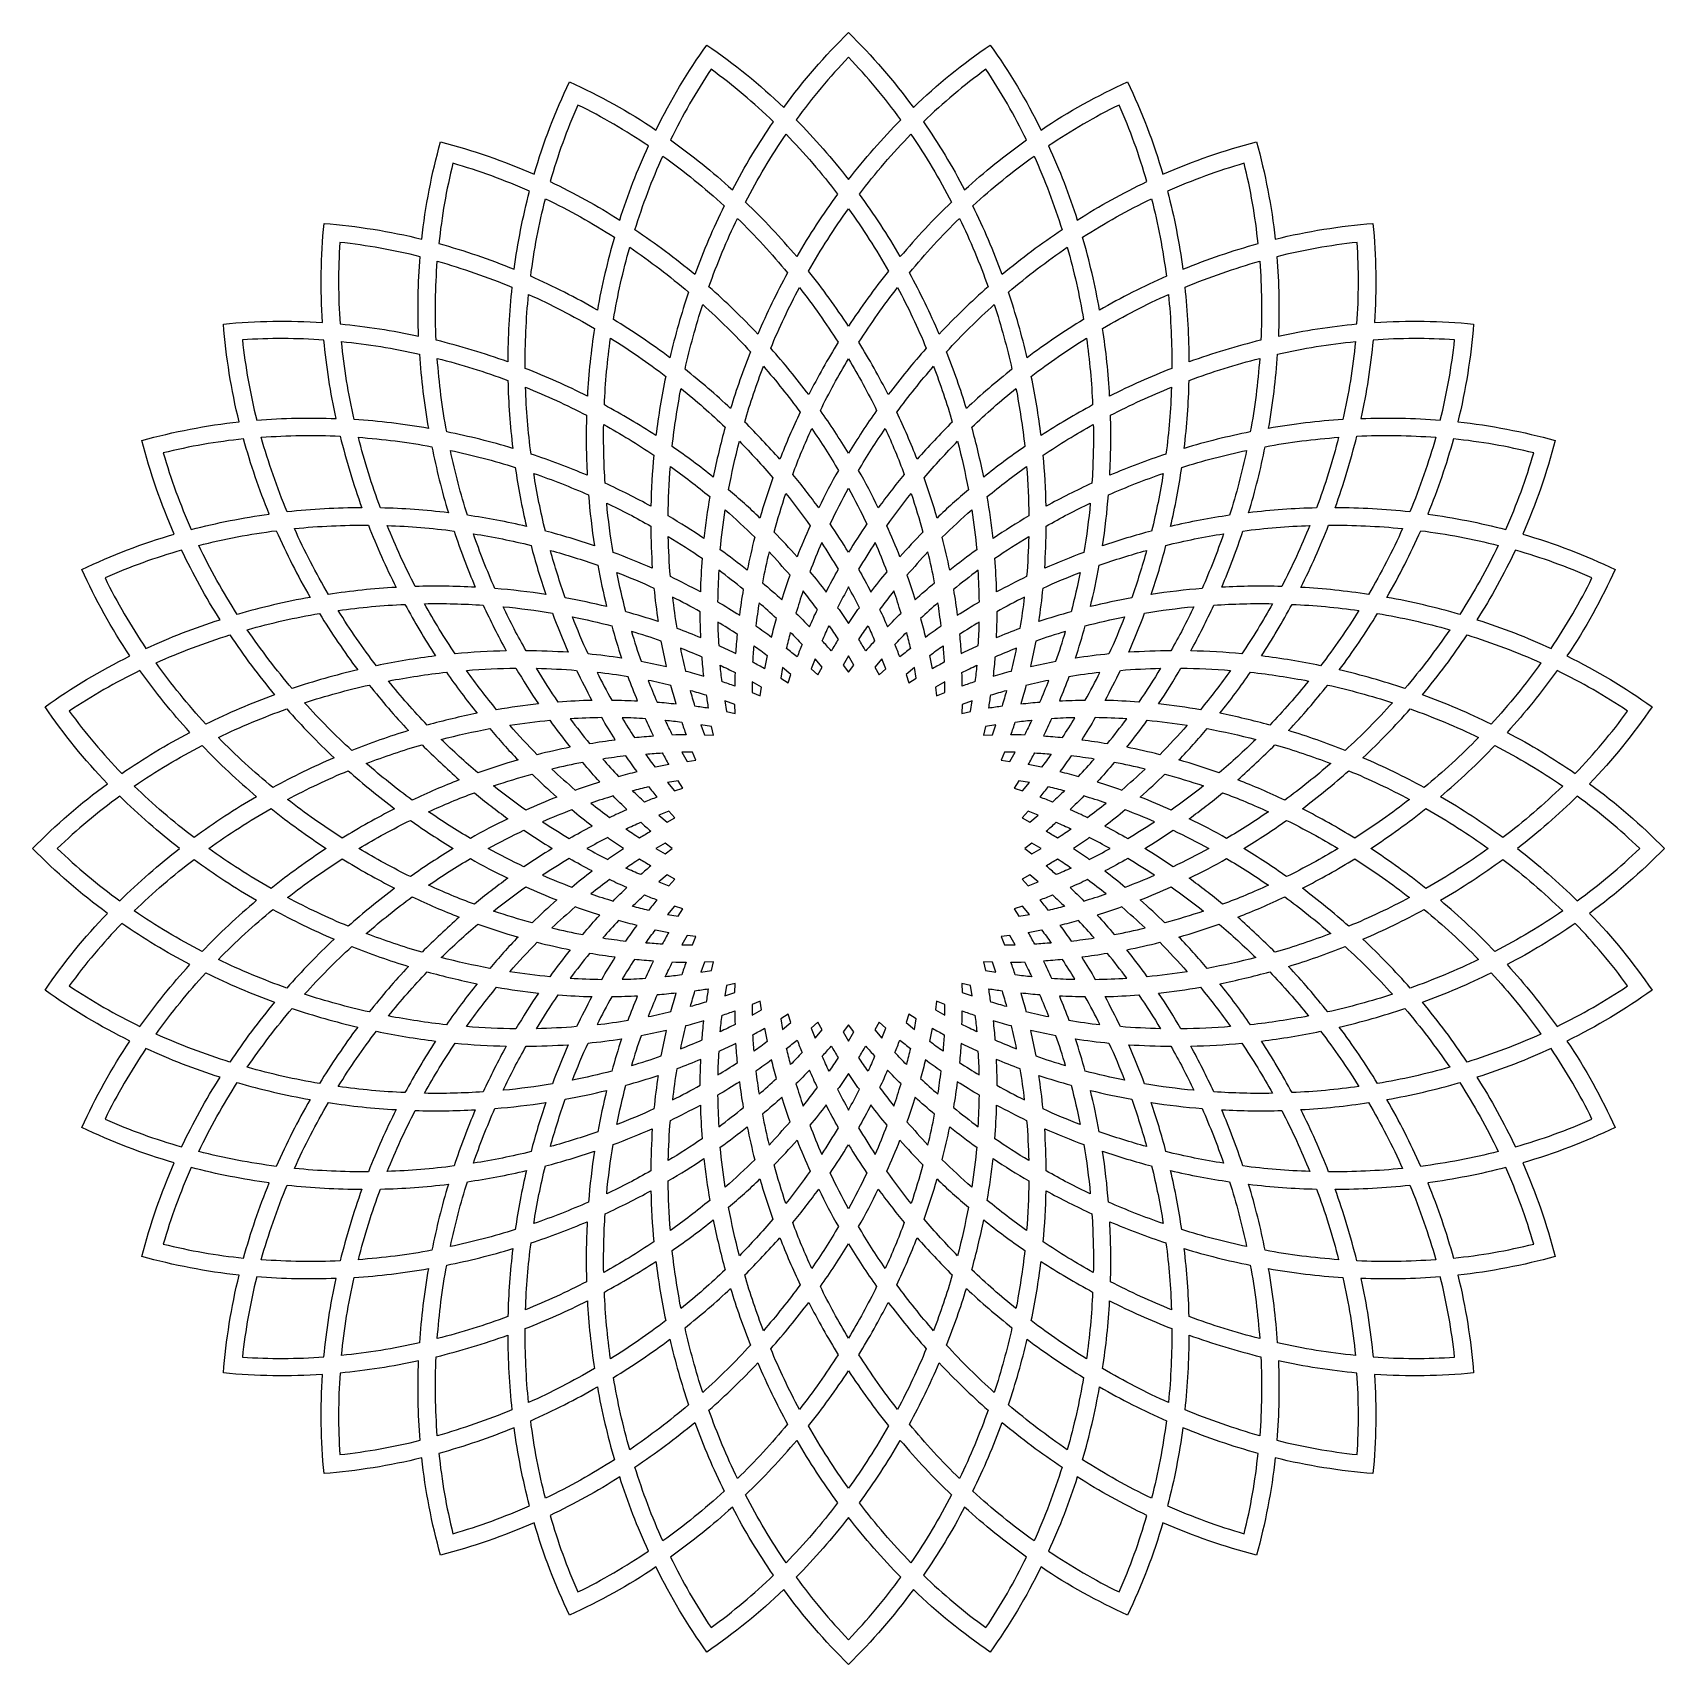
# Model space of a CAD drawing. Extents: x -543 to 1800, y 27 to 2371.
import ezdxf

# ---------------------------------------------------------------- set-up
doc = ezdxf.new("R2010")
doc.units = 0
doc.layers.add('LAYER_01', color=7, linetype='CONTINUOUS')

msp = doc.modelspace()

# ---------------------------------------------------------------- linework, layer by layer
at = {"layer": 'LAYER_01'}
for points in [[(535, 2263.1, -0.041481), (628.1, 2370.6, -0.041481), (721.2, 2263.1)], [(351.6, 2230.7, -0.041481), (424.7, 2352.8, -0.041481), (535, 2263.1)], [(721.2, 2263.1, -0.041481), (831.5, 2352.8, -0.041481), (904.6, 2230.7)], [(176.7, 2167.1, -0.041481), (227.4, 2299.9, -0.041481), (351.6, 2230.7)], [(904.6, 2230.7, -0.041481), (1028.8, 2299.9, -0.041481), (1079.5, 2167.1)], [(15.4, 2074, -0.041481), (42.3, 2213.6, -0.041481), (176.7, 2167.1)], [(1079.5, 2167.1, -0.041481), (1213.9, 2213.6, -0.041481), (1240.8, 2074)], [(-127.2, 1954.3, -0.041481), (-125, 2096.5, -0.041481), (15.4, 2074)], [(1240.8, 2074, -0.041481), (1381.2, 2096.5, -0.041481), (1383.4, 1954.3)], [(-246.9, 1811.7, -0.041481), (-269.4, 1952.1, -0.041481), (-127.2, 1954.3)], [(1383.4, 1954.3, -0.041481), (1525.6, 1952.1, -0.041481), (1503.1, 1811.7)], [(-340, 1650.4, -0.041481), (-386.5, 1784.8, -0.041481), (-246.9, 1811.7)], [(1503.1, 1811.7, -0.041481), (1642.7, 1784.8, -0.041481), (1596.2, 1650.4)], [(-403.7, 1475.5, -0.041481), (-472.8, 1599.7, -0.041481), (-340, 1650.4)], [(1596.2, 1650.4, -0.041481), (1729, 1599.7, -0.041481), (1659.8, 1475.5)], [(-436, 1292.1, -0.041481), (-525.7, 1402.4, -0.041481), (-403.7, 1475.5)], [(1659.8, 1475.5, -0.041481), (1781.9, 1402.4, -0.041481), (1692.2, 1292.1)], [(-436, 1105.9, -0.041481), (-543.5, 1199, -0.041481), (-436, 1292.1)], [(1692.2, 1292.1, -0.041481), (1799.7, 1199, -0.041481), (1692.2, 1105.9)], [(-403.7, 922.5, -0.041481), (-525.7, 995.6, -0.041481), (-436, 1105.9)], [(1692.2, 1105.9, -0.041481), (1781.9, 995.6, -0.041481), (1659.8, 922.5)], [(-340, 747.6, -0.041481), (-472.8, 798.3, -0.041481), (-403.7, 922.5)], [(1659.8, 922.5, -0.041481), (1729, 798.3, -0.041481), (1596.2, 747.6)], [(-246.9, 586.3, -0.041481), (-386.5, 613.2, -0.041481), (-340, 747.6)], [(1596.2, 747.6, -0.041481), (1642.7, 613.2, -0.041481), (1503.1, 586.3)], [(-127.2, 443.7, -0.041481), (-269.4, 445.9, -0.041481), (-246.9, 586.3)], [(1503.1, 586.3, -0.041481), (1525.6, 445.9, -0.041481), (1383.4, 443.7)], [(15.4, 324, -0.041481), (-125, 301.5, -0.041481), (-127.2, 443.7)], [(1383.4, 443.7, -0.041481), (1381.2, 301.5, -0.041481), (1240.8, 324)], [(176.7, 230.9, -0.041481), (42.3, 184.4, -0.041481), (15.4, 324)], [(1240.8, 324, -0.041481), (1213.9, 184.4, -0.041481), (1079.5, 230.9)], [(351.6, 167.3, -0.041481), (227.4, 98.1, -0.041481), (176.7, 230.9)], [(1079.5, 230.9, -0.041481), (1028.8, 98.1, -0.041481), (904.6, 167.3)], [(535, 134.9, -0.041481), (424.7, 45.2, -0.041481), (351.6, 167.3)], [(904.6, 167.3, -0.041481), (831.5, 45.2, -0.041481), (721.2, 134.9)], [(721.2, 134.9, -0.041481), (628.1, 27.4, -0.041481), (535, 134.9)]]:
    msp.add_lwpolyline(points, format="xyb", dxfattribs=at)
for points in [[(703.2, 2245.3, 0.034723), (628.1, 2335.1, 0.034723), (553, 2245.3, -0.030046), (628.1, 2159.5, -0.030046)], [(520.3, 2242.5, 0.034723), (430.8, 2317.9, 0.034723), (372.5, 2216.4, -0.030046), (461.3, 2144.9, -0.030046)], [(883.7, 2216.4, 0.034723), (825.4, 2317.9, 0.034723), (735.8, 2242.5, -0.030046), (794.9, 2144.9, -0.030046)], [(340.8, 2207.9, 0.034723), (239.5, 2266.6, 0.034723), (199.7, 2156.6, -0.030046), (299.6, 2101.5, -0.030046)], [(1056.5, 2156.6, 0.034723), (1016.7, 2266.6, 0.034723), (915.4, 2207.9, -0.030046), (956.6, 2101.5, -0.030046)], [(480.3, 2127.2, -0.030572), (538.4, 2224.6, -0.030572), (612.5, 2138.8, 0.026649), (553.7, 2048.9, 0.026649)], [(643.7, 2138.8, -0.030572), (717.8, 2224.6, -0.030572), (775.9, 2127.2, 0.026649), (702.5, 2048.9, 0.026649)], [(170, 2142.7, 0.034723), (60, 2182.9, 0.034723), (39.9, 2067.6, -0.030046), (147.9, 2030.8, -0.030046)], [(321.3, 2087.4, -0.030572), (361.6, 2193.4, -0.030572), (449.5, 2121.8, 0.026649), (407.3, 2023.1, 0.026649)], [(806.7, 2121.8, -0.030572), (894.5, 2193.4, -0.030572), (934.8, 2087.4, 0.026649), (848.9, 2023.1, 0.026649)], [(1216.3, 2067.6, 0.034723), (1196.2, 2182.9, 0.034723), (1086.2, 2142.7, -0.030046), (1108.3, 2030.8, -0.030046)], [(171.7, 2020.7, -0.030572), (193, 2132, -0.030572), (292, 2076.7, 0.026649), (267.5, 1972.2, 0.026649)], [(570.7, 2028.2, -0.026978), (628.1, 2117.7, -0.026978), (685.5, 2028.2, 0.023601), (628.1, 1949.1, 0.023601)], [(964.2, 2076.7, -0.030572), (1063.2, 2132, -0.030572), (1084.5, 2020.7, 0.026649), (988.6, 1972.2, 0.026649)], [(427.6, 2005.7, -0.026978), (468.6, 2103.8, -0.026978), (540.6, 2025.6, 0.023601), (497.9, 1937.7, 0.023601)], [(715.6, 2025.6, -0.026978), (787.6, 2103.8, -0.026978), (828.6, 2005.7, 0.023601), (758.3, 1937.7, 0.023601)], [(13, 2048.8, 0.034723), (-102.2, 2069.3, 0.034723), (-102, 1952.3, -0.030046), (10.7, 1934.8, -0.030046)], [(290.6, 1958.6, -0.026978), (313.9, 2062.3, -0.026978), (398.4, 1997.9, 0.023601), (371.6, 1903.8, 0.023601)], [(857.8, 1997.9, -0.026978), (942.3, 2062.3, -0.026978), (965.6, 1958.6, 0.023601), (884.6, 1903.8, 0.023601)], [(1358.2, 1952.3, 0.034723), (1358.4, 2069.3, 0.034723), (1243.2, 2048.8, -0.030046), (1245.5, 1934.8, -0.030046)], [(36, 1928.9, -0.030572), (37.6, 2042.3, -0.030572), (144.7, 2005, 0.026649), (138.8, 1897.9, 0.026649)], [(1111.5, 2005, -0.030572), (1218.6, 2042.3, -0.030572), (1220.2, 1928.9, 0.026649), (1117.4, 1897.9, 0.026649)], [(163.8, 1888.4, -0.026978), (168.7, 1994.6, -0.026978), (263.2, 1945.8, 0.023601), (253.1, 1848.6, 0.023601)], [(516.4, 1917.4, -0.023804), (557.6, 2004.5, -0.023804), (613.3, 1925.9, 0.020778), (571.1, 1850.7, 0.020778)], [(642.9, 1925.9, -0.023804), (698.6, 2004.5, -0.023804), (739.8, 1917.4, 0.020778), (685.1, 1850.7, 0.020778)], [(993, 1945.8, -0.026978), (1087.5, 1994.6, -0.026978), (1092.4, 1888.4, 0.023601), (1003.1, 1848.6, 0.023601)], [(393.4, 1887.1, -0.023804), (418.8, 1980, -0.023804), (487.3, 1912.3, 0.020778), (458.8, 1830.9, 0.020778)], [(768.9, 1912.3, -0.023804), (837.4, 1980, -0.023804), (862.8, 1887.1, 0.020778), (797.4, 1830.9, 0.020778)], [(-125.2, 1929.1, 0.034723), (-242.2, 1929.3, 0.034723), (-221.7, 1814.1, -0.030046), (-107.7, 1816.4, -0.030046)], [(-81.8, 1815, -0.030572), (-99.9, 1927, -0.030572), (12.1, 1908.9, 0.026649), (24.8, 1802.3, 0.026649)], [(277.5, 1835.9, -0.023804), (286.4, 1931.8, -0.023804), (365.6, 1877, 0.020778), (351.6, 1791.9, 0.020778)], [(890.6, 1877, -0.023804), (969.8, 1931.8, -0.023804), (978.7, 1835.9, 0.020778), (904.6, 1791.9, 0.020778)], [(1244.1, 1908.9, -0.030572), (1356.1, 1927, -0.030572), (1338, 1815, 0.026649), (1231.4, 1802.3, 0.026649)], [(1477.9, 1814.1, 0.034723), (1498.4, 1929.3, 0.034723), (1381.4, 1929.1, -0.030046), (1363.9, 1816.4, -0.030046)], [(51.1, 1797.3, -0.026978), (37.6, 1902.8, -0.026978), (139, 1871.1, 0.023601), (146, 1773.6, 0.023601)], [(587.7, 1828, -0.02086), (628.1, 1902.1, -0.02086), (668.5, 1828, 0.018066), (628.1, 1766.5, 0.018066)], [(1117.2, 1871.1, -0.026978), (1218.6, 1902.8, -0.026978), (1205.1, 1797.3, 0.023601), (1110.2, 1773.6, 0.023601)], [(479.1, 1811.4, -0.02086), (506, 1891.4, -0.02086), (558.7, 1825.5, 0.018066), (529.5, 1757.9, 0.018066)], [(697.5, 1825.5, -0.02086), (750.2, 1891.4, -0.02086), (777.1, 1811.4, 0.018066), (726.6, 1757.9, 0.018066)], [(172.2, 1765.3, -0.023804), (164.3, 1861.3, -0.023804), (251.9, 1821.1, 0.020778), (252.9, 1734.9, 0.020778)], [(375, 1776.2, -0.02086), (387.6, 1859.7, -0.02086), (450.9, 1803.9, 0.018066), (434, 1732.3, 0.018066)], [(805.2, 1803.9, -0.02086), (868.6, 1859.7, -0.02086), (881.2, 1776.2, 0.018066), (822.2, 1732.3, 0.018066)], [(1004.3, 1821.1, -0.023804), (1091.9, 1861.3, -0.023804), (1084, 1765.3, 0.020778), (1003.3, 1734.9, 0.020778)], [(278.6, 1723.5, -0.02086), (276.6, 1807.9, -0.02086), (348.6, 1763.9, 0.018066), (344.3, 1690.5, 0.018066)], [(907.6, 1763.9, -0.02086), (979.6, 1807.9, -0.02086), (977.6, 1723.5, 0.018066), (911.9, 1690.5, 0.018066)], [(-240.5, 1787.2, 0.034723), (-355.8, 1767.1, 0.034723), (-315.6, 1657.1, -0.030046), (-203.7, 1679.2, -0.030046)], [(-177.9, 1682.4, -0.030572), (-215.2, 1789.5, -0.030572), (-101.8, 1791.1, 0.026649), (-70.8, 1688.3, 0.026649)], [(-44, 1688.1, -0.026978), (-75.7, 1789.5, -0.026978), (29.8, 1776, 0.023601), (53.5, 1681.1, 0.023601)], [(471.4, 1783.7, -0.018012), (519.6, 1731.2, 0.015401), (501, 1673.5, 0.015401), (456, 1714.2, -0.018012)], [(575.3, 1802, -0.018012), (613.7, 1742, 0.015401), (585.3, 1688.3, 0.015401), (548, 1736.2, -0.018012)], [(680.9, 1802, -0.018012), (708.2, 1736.2, 0.015401), (670.9, 1688.3, 0.015401), (642.5, 1742, -0.018012)], [(784.8, 1783.7, -0.018012), (800.2, 1714.2, 0.015401), (755.2, 1673.5, 0.015401), (736.6, 1731.2, -0.018012)], [(1226.4, 1776, -0.026978), (1331.9, 1789.5, -0.026978), (1300.2, 1688.1, 0.023601), (1202.7, 1681.1, 0.023601)], [(1358, 1791.1, -0.030572), (1471.4, 1789.5, -0.030572), (1434.1, 1682.4, 0.026649), (1326.9, 1688.3, 0.026649)], [(1571.8, 1657.1, 0.034723), (1612, 1767.1, 0.034723), (1496.7, 1787.2, -0.030046), (1459.9, 1679.2, -0.030046)], [(80.8, 1677.5, -0.023804), (56.4, 1770.7, -0.023804), (149.6, 1746.3, 0.020778), (165.5, 1661.6, 0.020778)], [(1106.6, 1746.3, -0.023804), (1199.8, 1770.7, -0.023804), (1175.4, 1677.5, 0.020778), (1090.7, 1661.6, 0.020778)], [(192.8, 1654.9, -0.02086), (176.2, 1737.6, -0.02086), (254.7, 1706.8, 0.018066), (263.3, 1633.8, 0.018066)], [(372.3, 1747.6, -0.018012), (428.8, 1704.3, 0.015401), (420.5, 1644.2, 0.015401), (369.1, 1676.5, -0.018012)], [(883.9, 1747.6, -0.018012), (887.1, 1676.5, 0.015401), (835.7, 1644.2, 0.015401), (827.4, 1704.3, -0.018012)], [(1001.4, 1706.8, -0.02086), (1080, 1737.6, -0.02086), (1063.4, 1654.9, 0.018066), (992.9, 1633.8, 0.018066)], [(601.8, 1665, -0.015167), (628.1, 1716.6, -0.015167), (654.4, 1665, 0.01278), (628.1, 1624.4, 0.01278)], [(280.9, 1694.9, -0.018012), (344.1, 1662, 0.015401), (346.4, 1601.4, 0.015401), (290.1, 1624.2, -0.018012)], [(521.3, 1653.3, -0.015167), (538.2, 1708.7, -0.015167), (573.1, 1662.5, 0.01278), (554.2, 1617.9, 0.01278)], [(683.1, 1662.5, -0.015167), (718, 1708.7, -0.015167), (734.9, 1653.3, 0.01278), (702, 1617.9, 0.01278)], [(975.3, 1694.9, -0.018012), (966.1, 1624.2, 0.015401), (909.8, 1601.4, 0.015401), (912.1, 1662, -0.018012)], [(444, 1627.9, -0.015167), (451.1, 1685.3, -0.015167), (493.4, 1645.9, 0.01278), (482.6, 1598.7, 0.01278)], [(762.7, 1645.9, -0.015167), (805.1, 1685.3, -0.015167), (812.2, 1627.9, 0.01278), (773.6, 1598.7, 0.01278)], [(-249.6, 1535.1, -0.030572), (-304.9, 1634.1, -0.030572), (-193.6, 1655.4, 0.026649), (-145.1, 1559.6, 0.026649)], [(-118.7, 1563.9, -0.026978), (-167.5, 1658.4, -0.026978), (-61.3, 1663.3, 0.023601), (-21.5, 1574, 0.023601)], [(6, 1575.2, -0.023804), (-34.2, 1662.8, -0.023804), (61.8, 1654.9, 0.020778), (92.2, 1574.2, 0.020778)], [(120.3, 1572.4, -0.02086), (89.5, 1650.9, -0.02086), (172.2, 1634.3, 0.018066), (193.3, 1563.8, 0.018066)], [(372.3, 1589.4, -0.015167), (369.3, 1647.2, -0.015167), (417.9, 1615.7, 0.01278), (415.4, 1567.4, 0.01278)], [(838.3, 1615.7, -0.015167), (886.9, 1647.2, -0.015167), (883.9, 1589.4, 0.01278), (840.8, 1567.4, 0.01278)], [(1084, 1634.3, -0.02086), (1166.7, 1650.9, -0.02086), (1135.9, 1572.4, 0.018066), (1062.9, 1563.8, 0.018066)], [(1194.4, 1654.9, -0.023804), (1290.4, 1662.8, -0.023804), (1250.2, 1575.2, 0.020778), (1164, 1574.2, 0.020778)], [(1317.5, 1663.3, -0.026978), (1423.7, 1658.4, -0.026978), (1374.9, 1563.9, 0.023601), (1277.7, 1574, 0.023601)], [(1449.8, 1655.4, -0.030572), (1561.1, 1634.1, -0.030572), (1505.8, 1535.1, 0.026649), (1401.3, 1559.6, 0.026649)], [(-329.5, 1627.4, 0.034723), (-439.5, 1587.6, 0.034723), (-380.8, 1486.3, -0.030046), (-274.4, 1527.5, -0.030046)], [(200.1, 1627, -0.018012), (268, 1605.7, 0.015401), (280.8, 1546.3, 0.015401), (221.4, 1559.1, -0.018012)], [(544.2, 1591.3, 0.012358), (514, 1624.9, 0.012358), (504.6, 1580.7, -0.010254), (532.4, 1556.1, -0.010254)], [(613.6, 1599.9, 0.012358), (589.7, 1638.2, 0.012358), (572.7, 1596.3, -0.010254), (595.9, 1567.3, -0.010254)], [(683.5, 1596.3, 0.012358), (666.5, 1638.2, 0.012358), (642.6, 1599.9, -0.010254), (660.3, 1567.3, -0.010254)], [(751.6, 1580.7, 0.012358), (742.2, 1624.9, 0.012358), (712, 1591.3, -0.010254), (723.8, 1556.1, -0.010254)], [(1056.1, 1627, -0.018012), (1034.8, 1559.1, 0.015401), (975.4, 1546.3, 0.015401), (988.2, 1605.7, -0.018012)], [(1637, 1486.3, 0.034723), (1695.7, 1587.6, 0.034723), (1585.7, 1627.4, -0.030046), (1530.6, 1527.5, -0.030046)], [(308.4, 1539, -0.015167), (295.4, 1595.5, -0.015167), (348.7, 1572.9, 0.01278), (354.7, 1524.9, 0.01278)], [(477.4, 1570.8, 0.012358), (441.8, 1598.6, 0.012358), (440.2, 1553.4, -0.010254), (471.9, 1534, -0.010254)], [(816, 1553.4, 0.012358), (814.4, 1598.6, 0.012358), (778.8, 1570.8, -0.010254), (784.3, 1534, -0.010254)], [(907.5, 1572.9, -0.015167), (960.8, 1595.5, -0.015167), (947.8, 1539, 0.01278), (901.5, 1524.9, 0.01278)], [(628.1, 1574.6, 0.00963), (612.5, 1544.8, -0.007899), (628.1, 1522.2, -0.007899), (643.7, 1544.8, 0.00963)], [(-49.9, 1461.5, -0.023804), (-104.7, 1540.7, -0.023804), (-8.8, 1549.6, 0.020778), (35.2, 1475.5, 0.020778)], [(63.2, 1478.5, -0.02086), (19.2, 1550.5, -0.02086), (103.6, 1548.5, 0.018066), (136.6, 1482.8, 0.018066)], [(415.1, 1539, 0.012358), (375.2, 1560.1, 0.012358), (381.5, 1515.4, -0.010254), (416.1, 1501.8, -0.010254)], [(499.6, 1551.9, 0.00963), (495.2, 1518.6, -0.007899), (517.6, 1502.7, -0.007899), (524.5, 1529.3, 0.00963)], [(562.9, 1568.9, 0.00963), (552.7, 1536.8, -0.007899), (572, 1517.3, -0.007899), (583.4, 1542.2, 0.00963)], [(693.3, 1568.9, 0.00963), (672.8, 1542.2, -0.007899), (684.2, 1517.3, -0.007899), (703.5, 1536.8, 0.00963)], [(756.5, 1551.9, 0.00963), (731.7, 1529.3, -0.007899), (738.6, 1502.7, -0.007899), (761, 1518.6, 0.00963)], [(874.7, 1515.4, 0.012358), (881, 1560.1, 0.012358), (841.1, 1539, -0.010254), (840.1, 1501.8, -0.010254)], [(1152.6, 1548.5, -0.02086), (1237, 1550.5, -0.02086), (1193, 1478.5, 0.018066), (1119.6, 1482.8, 0.018066)], [(1265, 1549.6, -0.023804), (1360.9, 1540.7, -0.023804), (1306.1, 1461.5, 0.020778), (1221, 1475.5, 0.020778)], [(-170.8, 1428.7, -0.026978), (-235.2, 1513.2, -0.026978), (-131.5, 1536.5, 0.023601), (-76.7, 1455.5, 0.023601)], [(132.2, 1546.2, -0.018012), (202.9, 1537, 0.015401), (225.7, 1480.7, 0.015401), (165.1, 1483, -0.018012)], [(254.2, 1478.4, -0.015167), (231.6, 1531.7, -0.015167), (288.1, 1518.7, 0.01278), (302.2, 1472.4, 0.01278)], [(440.3, 1524.2, 0.00963), (441.7, 1490.6, -0.007899), (466.5, 1478.9, -0.007899), (468.7, 1506.3, 0.00963)], [(815.9, 1524.2, 0.00963), (787.5, 1506.3, -0.007899), (789.7, 1478.9, -0.007899), (814.5, 1490.6, 0.00963)], [(968.1, 1518.7, -0.015167), (1024.6, 1531.7, -0.015167), (1002, 1478.4, 0.01278), (953.9, 1472.4, 0.01278)], [(1124, 1546.2, -0.018012), (1091.1, 1483, 0.015401), (1030.5, 1480.7, 0.015401), (1053.3, 1537, -0.018012)], [(1387.7, 1536.5, -0.026978), (1491.4, 1513.2, -0.026978), (1426.9, 1428.7, 0.023601), (1332.9, 1455.5, 0.023601)], [(-294.7, 1377.6, -0.030572), (-366.3, 1465.5, -0.030572), (-260.3, 1505.7, 0.026649), (-196, 1419.8, 0.026649)], [(359.3, 1496.8, 0.012358), (316.4, 1510.7, 0.012358), (330.3, 1467.8, -0.010254), (366.7, 1460.4, -0.010254)], [(539.3, 1486.2, -0.007083), (545, 1509.2, -0.007083), (561.4, 1492.1, 0.005779), (554.4, 1474.1, 0.005779)], [(590.5, 1497.2, -0.007083), (600.1, 1518.9, -0.007083), (613.3, 1499.2, 0.005779), (603.3, 1482.7, 0.005779)], [(642.9, 1499.2, -0.007083), (656.1, 1518.9, -0.007083), (665.6, 1497.2, 0.005779), (652.9, 1482.7, 0.005779)], [(694.8, 1492.1, -0.007083), (711.2, 1509.2, -0.007083), (716.9, 1486.2, 0.005779), (701.8, 1474.1, 0.005779)], [(925.9, 1467.8, 0.012358), (939.8, 1510.7, 0.012358), (896.9, 1496.8, -0.010254), (889.5, 1460.4, -0.010254)], [(1516.5, 1505.7, -0.030572), (1622.5, 1465.5, -0.030572), (1550.9, 1377.6, 0.026649), (1452.2, 1419.8, 0.026649)], [(386.7, 1486.7, 0.00963), (393.9, 1453.8, -0.007899), (420.3, 1446.6, -0.007899), (417.8, 1473.9, 0.00963)], [(490.8, 1466.4, -0.007083), (492.4, 1490, -0.007083), (511.5, 1476.1, 0.005779), (507.7, 1457.1, 0.005779)], [(744.7, 1476.1, -0.007083), (763.8, 1490, -0.007083), (765.4, 1466.4, 0.005779), (748.5, 1457.1, 0.005779)], [(869.5, 1486.7, 0.00963), (838.4, 1473.9, -0.007899), (835.8, 1446.6, -0.007899), (862.3, 1453.8, 0.00963)], [(-389.3, 1454.6, 0.034723), (-490.8, 1396.3, 0.034723), (-415.4, 1306.8, -0.030046), (-317.8, 1365.8, -0.030046)], [(79.5, 1454.8, -0.018012), (150.6, 1458, 0.015401), (182.9, 1406.6, 0.015401), (122.8, 1398.3, -0.018012)], [(211.4, 1409.2, -0.015167), (179.9, 1457.8, -0.015167), (237.7, 1454.8, 0.01278), (259.7, 1411.7, 0.01278)], [(446.5, 1438.5, -0.007083), (443.9, 1462.1, -0.007083), (465.2, 1451.6, 0.005779), (464.7, 1432.3, 0.005779)], [(791, 1451.6, -0.007083), (812.3, 1462.1, -0.007083), (809.7, 1438.5, 0.005779), (791.5, 1432.3, 0.005779)], [(1018.5, 1454.8, -0.015167), (1076.3, 1457.8, -0.015167), (1044.8, 1409.2, 0.01278), (996.5, 1411.7, 0.01278)], [(1176.7, 1454.8, -0.018012), (1133.4, 1398.3, 0.015401), (1073.3, 1406.6, 0.015401), (1105.5, 1458, -0.018012)], [(1671.6, 1306.8, 0.034723), (1746.9, 1396.3, 0.034723), (1645.5, 1454.6, -0.030046), (1574, 1365.8, -0.030046)], [(-85.2, 1339.8, -0.023804), (-152.9, 1408.3, -0.023804), (-60, 1433.7, 0.020778), (-3.8, 1368.3, 0.020778)], [(23.2, 1376.2, -0.02086), (-32.6, 1439.5, -0.02086), (50.8, 1452.1, 0.018066), (94.8, 1393.1, 0.018066)], [(311.7, 1445.6, 0.012358), (267, 1451.9, 0.012358), (288.1, 1412, -0.010254), (325.3, 1411, -0.010254)], [(340.4, 1440.4, 0.00963), (353.2, 1409.3, -0.007899), (380.5, 1406.7, -0.007899), (373.2, 1433.2, 0.00963)], [(915.8, 1440.4, 0.00963), (882.9, 1433.2, -0.007899), (875.7, 1406.7, -0.007899), (903, 1409.3, 0.00963)], [(968.1, 1412, 0.012358), (989.2, 1451.9, 0.012358), (944.5, 1445.6, -0.010254), (930.9, 1411, -0.010254)], [(1205.3, 1452.1, -0.02086), (1288.7, 1439.5, -0.02086), (1233, 1376.2, 0.018066), (1161.4, 1393.1, 0.018066)], [(1316.2, 1433.7, -0.023804), (1409.1, 1408.3, -0.023804), (1341.3, 1339.8, 0.020778), (1260, 1368.3, 0.020778)], [(407.6, 1403.3, -0.007083), (401, 1426.1, -0.007083), (423.8, 1419.5, 0.005779), (426.7, 1400.4, 0.005779)], [(832.4, 1419.5, -0.007083), (855.2, 1426.1, -0.007083), (848.6, 1403.3, 0.005779), (829.5, 1400.4, 0.005779)], [(-198.5, 1286.5, -0.026978), (-276.7, 1358.5, -0.026978), (-178.6, 1399.5, 0.023601), (-110.6, 1329.2, 0.023601)], [(181.2, 1333.7, -0.015167), (141.7, 1376, -0.015167), (199.2, 1383.1, 0.01278), (228.4, 1344.5, 0.01278)], [(273.7, 1386.9, 0.012358), (228.5, 1385.3, 0.012358), (256.3, 1349.7, -0.010254), (293.1, 1355.2, -0.010254)], [(302.9, 1386.8, 0.00963), (320.8, 1358.4, -0.007899), (348.2, 1360.6, -0.007899), (336.4, 1385.4, 0.00963)], [(375.5, 1361.9, -0.007083), (365, 1383.2, -0.007083), (388.6, 1380.6, 0.005779), (394.8, 1362.4, 0.005779)], [(867.6, 1380.6, -0.007083), (891.2, 1383.2, -0.007083), (880.7, 1361.9, 0.005779), (861.4, 1362.4, 0.005779)], [(953.3, 1386.8, 0.00963), (919.7, 1385.4, -0.007899), (908, 1360.6, -0.007899), (935.3, 1358.4, 0.00963)], [(999.9, 1349.7, 0.012358), (1027.7, 1385.3, 0.012358), (982.5, 1386.9, -0.010254), (963.1, 1355.2, -0.010254)], [(1057, 1383.1, -0.015167), (1114.4, 1376, -0.015167), (1075, 1333.7, 0.01278), (1027.8, 1344.5, 0.01278)], [(1434.8, 1399.5, -0.026978), (1532.8, 1358.5, -0.026978), (1454.7, 1286.5, 0.023601), (1366.8, 1329.2, 0.023601)], [(43.4, 1355.7, -0.018012), (112.9, 1371.1, 0.015401), (153.6, 1326.1, 0.015401), (95.9, 1307.5, -0.018012)], [(1212.8, 1355.7, -0.018012), (1160.3, 1307.5, 0.015401), (1102.5, 1326.1, 0.015401), (1143.3, 1371.1, -0.018012)], [(-311.7, 1214.6, -0.030572), (-397.5, 1288.7, -0.030572), (-300.1, 1346.8, 0.026649), (-221.8, 1273.4, 0.026649)], [(1.6, 1268.4, -0.02086), (-64.3, 1321.1, -0.02086), (15.7, 1348, 0.018066), (69.2, 1297.6, 0.018066)], [(351, 1315.6, -0.007083), (337.1, 1334.7, -0.007083), (360.7, 1336.3, 0.005779), (370, 1319.4, 0.005779)], [(895.5, 1336.3, -0.007083), (919.1, 1334.7, -0.007083), (905.2, 1315.6, 0.005779), (886.2, 1319.4, 0.005779)], [(1240.5, 1348, -0.02086), (1320.5, 1321.1, -0.02086), (1254.6, 1268.4, 0.018066), (1187, 1297.6, 0.018066)], [(1556.3, 1346.8, -0.030572), (1653.7, 1288.7, -0.030572), (1567.8, 1214.6, 0.026649), (1478, 1273.4, 0.026649)], [(246.4, 1322.5, 0.012358), (202.2, 1313.1, 0.012358), (235.8, 1282.9, -0.010254), (271, 1294.7, -0.010254)], [(275.2, 1327.5, 0.00963), (297.8, 1302.6, -0.007899), (324.4, 1309.5, -0.007899), (308.5, 1331.9, 0.00963)], [(981, 1327.5, 0.00963), (947.7, 1331.9, -0.007899), (931.8, 1309.5, -0.007899), (958.4, 1302.6, 0.00963)], [(1020.4, 1282.9, 0.012358), (1053.9, 1313.1, 0.012358), (1009.8, 1322.5, -0.010254), (985.2, 1294.7, -0.010254)], [(-98.8, 1213.8, -0.023804), (-177.4, 1269.5, -0.023804), (-90.3, 1310.7, 0.020778), (-23.6, 1256, 0.020778)], [(164.6, 1254, -0.015167), (118.4, 1288.9, -0.015167), (173.8, 1305.8, 0.01278), (209.2, 1272.9, 0.01278)], [(1082.4, 1305.8, -0.015167), (1137.8, 1288.9, -0.015167), (1091.5, 1254, 0.01278), (1047, 1272.9, 0.01278)], [(1346.5, 1310.7, -0.023804), (1433.6, 1269.5, -0.023804), (1355, 1213.8, 0.020778), (1279.8, 1256, 0.020778)], [(-418.2, 1274.1, 0.034723), (-508, 1199, 0.034723), (-418.2, 1123.9, -0.030046), (-332.4, 1199, -0.030046)], [(25.1, 1251.8, -0.018012), (90.9, 1279.1, 0.015401), (138.8, 1241.8, 0.015401), (85.1, 1213.4, -0.018012)], [(258.2, 1264.2, 0.00963), (284.9, 1243.7, -0.007899), (309.8, 1255.1, -0.007899), (290.3, 1274.4, 0.00963)], [(335, 1265.7, -0.007083), (317.9, 1282.1, -0.007083), (340.9, 1287.8, 0.005779), (353, 1272.7, 0.005779)], [(915.3, 1287.8, -0.007083), (938.3, 1282.1, -0.007083), (921.2, 1265.7, 0.005779), (903.2, 1272.7, 0.005779)], [(997.9, 1264.2, 0.00963), (965.9, 1274.4, -0.007899), (946.4, 1255.1, -0.007899), (971.3, 1243.7, 0.00963)], [(1231.1, 1251.8, -0.018012), (1171.1, 1213.4, 0.015401), (1117.4, 1241.8, 0.015401), (1165.3, 1279.1, -0.018012)], [(1674.4, 1123.9, 0.034723), (1764.2, 1199, 0.034723), (1674.4, 1274.1, -0.030046), (1588.6, 1199, -0.030046)], [(-201.1, 1141.6, -0.026978), (-290.6, 1199, -0.026978), (-201.1, 1256.4, 0.023601), (-122, 1199, 0.023601)], [(230.8, 1254.4, 0.012358), (188.9, 1237.4, 0.012358), (227.2, 1213.5, -0.010254), (259.8, 1231.2, -0.010254)], [(1029, 1213.5, 0.012358), (1067.3, 1237.4, 0.012358), (1025.4, 1254.4, -0.010254), (996.4, 1231.2, -0.010254)], [(1457.3, 1256.4, -0.026978), (1546.8, 1199, -0.026978), (1457.3, 1141.6, 0.023601), (1378.1, 1199, 0.023601)], [(-0.9, 1158.6, -0.02086), (-75, 1199, -0.02086), (-0.9, 1239.4, 0.018066), (60.6, 1199, 0.018066)], [(162.1, 1172.7, -0.015167), (110.5, 1199, -0.015167), (162.1, 1225.3, 0.01278), (202.7, 1199, 0.01278)], [(327.9, 1213.8, -0.007083), (308.2, 1227, -0.007083), (329.8, 1236.6, 0.005779), (344.4, 1223.8, 0.005779)], [(926.3, 1236.6, -0.007083), (948, 1227, -0.007083), (928.3, 1213.8, 0.005779), (911.8, 1223.8, 0.005779)], [(1094.1, 1225.3, -0.015167), (1145.7, 1199, -0.015167), (1094.1, 1172.7, 0.01278), (1053.5, 1199, 0.01278)], [(1257.1, 1239.4, -0.02086), (1331.1, 1199, -0.02086), (1257.1, 1158.6, 0.018066), (1195.6, 1199, 0.018066)], [(252.5, 1199, 0.00963), (282.3, 1183.4, -0.007899), (304.9, 1199, -0.007899), (282.3, 1214.6, 0.00963)], [(1003.7, 1199, 0.00963), (973.9, 1214.6, -0.007899), (951.3, 1199, -0.007899), (973.9, 1183.4, 0.00963)], [(-300.1, 1051.2, -0.030572), (-397.5, 1109.3, -0.030572), (-311.7, 1183.4, 0.026649), (-221.8, 1124.6, 0.026649)], [(-90.3, 1087.3, -0.023804), (-177.4, 1128.5, -0.023804), (-98.8, 1184.2, 0.020778), (-23.6, 1142, 0.020778)], [(25.1, 1146.2, -0.018012), (85.1, 1184.6, 0.015401), (138.8, 1156.2, 0.015401), (90.9, 1118.9, -0.018012)], [(227.2, 1184.5, 0.012358), (188.9, 1160.6, 0.012358), (230.8, 1143.6, -0.010254), (259.8, 1166.8, -0.010254)], [(329.8, 1161.5, -0.007083), (308.2, 1171, -0.007083), (327.9, 1184.2, 0.005779), (344.4, 1174.2, 0.005779)], [(928.3, 1184.2, -0.007083), (948, 1171, -0.007083), (926.3, 1161.5, 0.005779), (911.8, 1174.2, 0.005779)], [(1025.4, 1143.6, 0.012358), (1067.3, 1160.6, 0.012358), (1029, 1184.5, -0.010254), (996.4, 1166.8, -0.010254)], [(1231.1, 1146.2, -0.018012), (1165.3, 1118.9, 0.015401), (1117.4, 1156.2, 0.015401), (1171.1, 1184.6, -0.018012)], [(1355, 1184.2, -0.023804), (1433.6, 1128.5, -0.023804), (1346.5, 1087.3, 0.020778), (1279.8, 1142, 0.020778)], [(1567.8, 1183.4, -0.030572), (1653.7, 1109.3, -0.030572), (1556.3, 1051.2, 0.026649), (1478, 1124.6, 0.026649)], [(258.2, 1133.8, 0.00963), (290.3, 1123.6, -0.007899), (309.8, 1142.9, -0.007899), (284.9, 1154.3, 0.00963)], [(997.9, 1133.8, 0.00963), (971.3, 1154.3, -0.007899), (946.4, 1142.9, -0.007899), (965.9, 1123.6, 0.00963)], [(15.7, 1050, -0.02086), (-64.3, 1076.9, -0.02086), (1.6, 1129.6, 0.018066), (69.2, 1100.4, 0.018066)], [(173.8, 1092.2, -0.015167), (118.4, 1109.1, -0.015167), (164.6, 1144, 0.01278), (209.2, 1125.1, 0.01278)], [(340.9, 1110.2, -0.007083), (317.9, 1115.9, -0.007083), (335, 1132.3, 0.005779), (353, 1125.3, 0.005779)], [(921.2, 1132.3, -0.007083), (938.3, 1115.9, -0.007083), (915.3, 1110.2, 0.005779), (903.2, 1125.3, 0.005779)], [(1091.5, 1144, -0.015167), (1137.8, 1109.1, -0.015167), (1082.4, 1092.2, 0.01278), (1047, 1125.1, 0.01278)], [(1254.6, 1129.6, -0.02086), (1320.5, 1076.9, -0.02086), (1240.5, 1050, 0.018066), (1187, 1100.4, 0.018066)], [(-178.6, 998.5, -0.026978), (-276.7, 1039.5, -0.026978), (-198.5, 1111.5, 0.023601), (-110.6, 1068.8, 0.023601)], [(235.8, 1115.1, 0.012358), (202.2, 1084.9, 0.012358), (246.4, 1075.5, -0.010254), (271, 1103.3, -0.010254)], [(1009.8, 1075.5, 0.012358), (1053.9, 1084.9, 0.012358), (1020.4, 1115.1, -0.010254), (985.2, 1103.3, -0.010254)], [(1454.7, 1111.5, -0.026978), (1532.8, 1039.5, -0.026978), (1434.8, 998.5, 0.023601), (1366.8, 1068.8, 0.023601)], [(-415.4, 1091.3, 0.034723), (-490.8, 1001.7, 0.034723), (-389.3, 943.4, -0.030046), (-317.8, 1032.2, -0.030046)], [(43.4, 1042.3, -0.018012), (95.9, 1090.5, 0.015401), (153.6, 1071.9, 0.015401), (112.9, 1026.9, -0.018012)], [(275.2, 1070.6, 0.00963), (308.5, 1066.1, -0.007899), (324.4, 1088.5, -0.007899), (297.8, 1095.4, 0.00963)], [(360.7, 1061.7, -0.007083), (337.1, 1063.3, -0.007083), (351, 1082.4, 0.005779), (370, 1078.6, 0.005779)], [(905.2, 1082.4, -0.007083), (919.1, 1063.3, -0.007083), (895.5, 1061.7, 0.005779), (886.2, 1078.6, 0.005779)], [(981, 1070.6, 0.00963), (958.4, 1095.4, -0.007899), (931.8, 1088.5, -0.007899), (947.7, 1066.1, 0.00963)], [(1212.8, 1042.3, -0.018012), (1143.3, 1026.9, 0.015401), (1102.5, 1071.9, 0.015401), (1160.3, 1090.5, -0.018012)], [(1645.5, 943.4, 0.034723), (1746.9, 1001.7, 0.034723), (1671.6, 1091.3, -0.030046), (1574, 1032.2, -0.030046)], [(-60, 964.3, -0.023804), (-152.9, 989.7, -0.023804), (-85.2, 1058.2, 0.020778), (-3.8, 1029.7, 0.020778)], [(199.2, 1014.9, -0.015167), (141.7, 1022, -0.015167), (181.2, 1064.3, 0.01278), (228.4, 1053.5, 0.01278)], [(1075, 1064.3, -0.015167), (1114.4, 1022, -0.015167), (1057, 1014.9, 0.01278), (1027.8, 1053.5, 0.01278)], [(1341.3, 1058.2, -0.023804), (1409.1, 989.7, -0.023804), (1316.2, 964.3, 0.020778), (1260, 1029.7, 0.020778)], [(256.3, 1048.3, 0.012358), (228.5, 1012.7, 0.012358), (273.7, 1011.1, -0.010254), (293.1, 1042.8, -0.010254)], [(302.9, 1011.2, 0.00963), (336.4, 1012.6, -0.007899), (348.2, 1037.4, -0.007899), (320.8, 1039.6, 0.00963)], [(388.6, 1017.4, -0.007083), (365, 1014.8, -0.007083), (375.5, 1036.1, 0.005779), (394.8, 1035.6, 0.005779)], [(880.7, 1036.1, -0.007083), (891.2, 1014.8, -0.007083), (867.6, 1017.4, 0.005779), (861.4, 1035.6, 0.005779)], [(953.3, 1011.2, 0.00963), (935.3, 1039.6, -0.007899), (908, 1037.4, -0.007899), (919.7, 1012.6, 0.00963)], [(982.5, 1011.1, 0.012358), (1027.7, 1012.7, 0.012358), (999.9, 1048.3, -0.010254), (963.1, 1042.8, -0.010254)], [(-260.3, 892.3, -0.030572), (-366.3, 932.6, -0.030572), (-294.7, 1020.4, 0.026649), (-196, 978.2, 0.026649)], [(50.8, 945.9, -0.02086), (-32.6, 958.5, -0.02086), (23.2, 1021.9, 0.018066), (94.8, 1004.9, 0.018066)], [(1233, 1021.9, -0.02086), (1288.7, 958.5, -0.02086), (1205.3, 945.9, 0.018066), (1161.4, 1004.9, 0.018066)], [(1550.9, 1020.4, -0.030572), (1622.5, 932.6, -0.030572), (1516.5, 892.3, 0.026649), (1452.2, 978.2, 0.026649)], [(79.5, 943.2, -0.018012), (122.8, 999.7, 0.015401), (182.9, 991.4, 0.015401), (150.6, 940, -0.018012)], [(237.7, 943.2, -0.015167), (179.9, 940.2, -0.015167), (211.4, 988.8, 0.01278), (259.7, 986.3, 0.01278)], [(288.1, 986, 0.012358), (267, 946.1, 0.012358), (311.7, 952.4, -0.010254), (325.3, 987, -0.010254)], [(340.4, 957.6, 0.00963), (373.2, 964.8, -0.007899), (380.5, 991.3, -0.007899), (353.2, 988.7, 0.00963)], [(423.8, 978.5, -0.007083), (401, 971.9, -0.007083), (407.6, 994.7, 0.005779), (426.7, 997.6, 0.005779)], [(848.6, 994.7, -0.007083), (855.2, 971.9, -0.007083), (832.4, 978.5, 0.005779), (829.5, 997.6, 0.005779)], [(915.8, 957.6, 0.00963), (903, 988.7, -0.007899), (875.7, 991.3, -0.007899), (882.9, 964.8, 0.00963)], [(944.5, 952.4, 0.012358), (989.2, 946.1, 0.012358), (968.1, 986, -0.010254), (930.9, 987, -0.010254)], [(1044.8, 988.8, -0.015167), (1076.3, 940.2, -0.015167), (1018.5, 943.2, 0.01278), (996.5, 986.3, 0.01278)], [(1176.7, 943.2, -0.018012), (1105.5, 940, 0.015401), (1073.3, 991.4, 0.015401), (1133.4, 999.7, -0.018012)], [(-131.5, 861.5, -0.026978), (-235.2, 884.8, -0.026978), (-170.8, 969.3, 0.023601), (-76.7, 942.5, 0.023601)], [(465.2, 946.4, -0.007083), (443.9, 935.9, -0.007083), (446.5, 959.5, 0.005779), (464.7, 965.7, 0.005779)], [(809.7, 959.5, -0.007083), (812.3, 935.9, -0.007083), (791, 946.4, 0.005779), (791.5, 965.7, 0.005779)], [(1426.9, 969.3, -0.026978), (1491.4, 884.8, -0.026978), (1387.7, 861.5, 0.023601), (1332.9, 942.5, 0.023601)], [(330.3, 930.2, 0.012358), (316.4, 887.3, 0.012358), (359.3, 901.2, -0.010254), (366.7, 937.6, -0.010254)], [(386.7, 911.3, 0.00963), (417.8, 924.1, -0.007899), (420.3, 951.4, -0.007899), (393.9, 944.2, 0.00963)], [(511.5, 921.9, -0.007083), (492.4, 908, -0.007083), (490.8, 931.6, 0.005779), (507.7, 940.9, 0.005779)], [(765.4, 931.6, -0.007083), (763.8, 908, -0.007083), (744.7, 921.9, 0.005779), (748.5, 940.9, 0.005779)], [(869.5, 911.3, 0.00963), (862.3, 944.2, -0.007899), (835.8, 951.4, -0.007899), (838.4, 924.1, 0.00963)], [(896.9, 901.2, 0.012358), (939.8, 887.3, 0.012358), (925.9, 930.2, -0.010254), (889.5, 937.6, -0.010254)], [(-8.8, 848.4, -0.023804), (-104.7, 857.3, -0.023804), (-49.9, 936.5, 0.020778), (35.2, 922.5, 0.020778)], [(103.6, 849.5, -0.02086), (19.2, 847.5, -0.02086), (63.2, 919.5, 0.018066), (136.6, 915.2, 0.018066)], [(132.2, 851.8, -0.018012), (165.1, 915, 0.015401), (225.7, 917.3, 0.015401), (202.9, 861, -0.018012)], [(288.1, 879.3, -0.015167), (231.6, 866.3, -0.015167), (254.2, 919.6, 0.01278), (302.2, 925.6, 0.01278)], [(440.3, 873.8, 0.00963), (468.7, 891.7, -0.007899), (466.5, 919.1, -0.007899), (441.7, 907.4, 0.00963)], [(561.4, 905.9, -0.007083), (545, 888.8, -0.007083), (539.3, 911.8, 0.005779), (554.4, 923.9, 0.005779)], [(613.3, 898.8, -0.007083), (600.1, 879.1, -0.007083), (590.5, 900.8, 0.005779), (603.3, 915.3, 0.005779)], [(665.6, 900.8, -0.007083), (656.1, 879.1, -0.007083), (642.9, 898.8, 0.005779), (652.9, 915.3, 0.005779)], [(716.9, 911.8, -0.007083), (711.2, 888.8, -0.007083), (694.8, 905.9, 0.005779), (701.8, 923.9, 0.005779)], [(815.9, 873.8, 0.00963), (814.5, 907.4, -0.007899), (789.7, 919.1, -0.007899), (787.5, 891.7, 0.00963)], [(1002, 919.6, -0.015167), (1024.6, 866.3, -0.015167), (968.1, 879.3, 0.01278), (953.9, 925.6, 0.01278)], [(1124, 851.8, -0.018012), (1053.3, 861, 0.015401), (1030.5, 917.3, 0.015401), (1091.1, 915, -0.018012)], [(1193, 919.5, -0.02086), (1237, 847.5, -0.02086), (1152.6, 849.5, 0.018066), (1119.6, 915.2, 0.018066)], [(1306.1, 936.5, -0.023804), (1360.9, 857.3, -0.023804), (1265, 848.4, 0.020778), (1221, 922.5, 0.020778)], [(-380.8, 911.7, 0.034723), (-439.5, 810.4, 0.034723), (-329.5, 770.6, -0.030046), (-274.4, 870.5, -0.030046)], [(381.5, 882.6, 0.012358), (375.2, 837.9, 0.012358), (415.1, 859, -0.010254), (416.1, 896.2, -0.010254)], [(499.6, 846.1, 0.00963), (524.5, 868.7, -0.007899), (517.6, 895.3, -0.007899), (495.2, 879.4, 0.00963)], [(756.5, 846.1, 0.00963), (761, 879.4, -0.007899), (738.6, 895.3, -0.007899), (731.7, 868.7, 0.00963)], [(841.1, 859, 0.012358), (881, 837.9, 0.012358), (874.7, 882.6, -0.010254), (840.1, 896.2, -0.010254)], [(1585.7, 770.6, 0.034723), (1695.7, 810.4, 0.034723), (1637, 911.7, -0.030046), (1530.6, 870.5, -0.030046)], [(348.7, 825.1, -0.015167), (295.4, 802.5, -0.015167), (308.4, 859, 0.01278), (354.7, 873.2, 0.01278)], [(562.9, 829.2, 0.00963), (583.4, 855.8, -0.007899), (572, 880.7, -0.007899), (552.7, 861.2, 0.00963)], [(628.1, 823.4, 0.00963), (643.7, 853.2, -0.007899), (628.1, 875.8, -0.007899), (612.5, 853.2, 0.00963)], [(693.3, 829.2, 0.00963), (703.5, 861.2, -0.007899), (684.2, 880.7, -0.007899), (672.8, 855.8, 0.00963)], [(947.8, 859, -0.015167), (960.8, 802.5, -0.015167), (907.5, 825.1, 0.01278), (901.5, 873.2, 0.01278)], [(-193.6, 742.6, -0.030572), (-304.9, 763.9, -0.030572), (-249.6, 862.9, 0.026649), (-145.1, 838.5, 0.026649)], [(200.1, 771, -0.018012), (221.4, 838.9, 0.015401), (280.8, 851.7, 0.015401), (268, 792.3, -0.018012)], [(440.2, 844.6, 0.012358), (441.8, 799.4, 0.012358), (477.4, 827.2, -0.010254), (471.9, 864, -0.010254)], [(778.8, 827.2, 0.012358), (814.4, 799.4, 0.012358), (816, 844.6, -0.010254), (784.3, 864, -0.010254)], [(1056.1, 771, -0.018012), (988.2, 792.3, 0.015401), (975.4, 851.7, 0.015401), (1034.8, 838.9, -0.018012)], [(1505.8, 862.9, -0.030572), (1561.1, 763.9, -0.030572), (1449.8, 742.6, 0.026649), (1401.3, 838.5, 0.026649)], [(-61.3, 734.7, -0.026978), (-167.5, 739.6, -0.026978), (-118.7, 834.1, 0.023601), (-21.5, 824, 0.023601)], [(61.8, 743.1, -0.023804), (-34.2, 735.2, -0.023804), (6, 822.8, 0.020778), (92.2, 823.8, 0.020778)], [(172.2, 763.7, -0.02086), (89.5, 747.1, -0.02086), (120.3, 825.6, 0.018066), (193.3, 834.2, 0.018066)], [(417.9, 782.3, -0.015167), (369.3, 750.8, -0.015167), (372.3, 808.6, 0.01278), (415.4, 830.6, 0.01278)], [(504.6, 817.3, 0.012358), (514, 773.2, 0.012358), (544.2, 806.7, -0.010254), (532.4, 841.9, -0.010254)], [(572.7, 801.7, 0.012358), (589.7, 759.8, 0.012358), (613.6, 798.1, -0.010254), (595.9, 830.7, -0.010254)], [(642.6, 798.1, 0.012358), (666.5, 759.8, 0.012358), (683.5, 801.7, -0.010254), (660.3, 830.7, -0.010254)], [(712, 806.7, 0.012358), (742.2, 773.2, 0.012358), (751.6, 817.3, -0.010254), (723.8, 841.9, -0.010254)], [(883.9, 808.6, -0.015167), (886.9, 750.8, -0.015167), (838.3, 782.3, 0.01278), (840.8, 830.6, 0.01278)], [(1135.9, 825.6, -0.02086), (1166.7, 747.1, -0.02086), (1084, 763.7, 0.018066), (1062.9, 834.2, 0.018066)], [(1250.2, 822.8, -0.023804), (1290.4, 735.2, -0.023804), (1194.4, 743.1, 0.020778), (1164, 823.8, 0.020778)], [(1374.9, 834.1, -0.026978), (1423.7, 739.6, -0.026978), (1317.5, 734.7, 0.023601), (1277.7, 824, 0.023601)], [(493.4, 752.1, -0.015167), (451.1, 712.7, -0.015167), (444, 770.1, 0.01278), (482.6, 799.3, 0.01278)], [(812.2, 770.1, -0.015167), (805.1, 712.7, -0.015167), (762.7, 752.1, 0.01278), (773.6, 799.3, 0.01278)], [(280.9, 703.1, -0.018012), (290.1, 773.8, 0.015401), (346.4, 796.6, 0.015401), (344.1, 736, -0.018012)], [(573.1, 735.6, -0.015167), (538.2, 689.3, -0.015167), (521.3, 744.7, 0.01278), (554.2, 780.1, 0.01278)], [(654.4, 733, -0.015167), (628.1, 681.4, -0.015167), (601.8, 733, 0.01278), (628.1, 773.6, 0.01278)], [(734.9, 744.7, -0.015167), (718, 689.3, -0.015167), (683.1, 735.6, 0.01278), (702, 780.1, 0.01278)], [(975.3, 703.1, -0.018012), (912.1, 736, 0.015401), (909.8, 796.6, 0.015401), (966.1, 773.8, -0.018012)], [(254.7, 691.2, -0.02086), (176.2, 660.4, -0.02086), (192.8, 743.1, 0.018066), (263.3, 764.2, 0.018066)], [(372.3, 650.4, -0.018012), (369.1, 721.6, 0.015401), (420.5, 753.8, 0.015401), (428.8, 693.7, -0.018012)], [(883.9, 650.4, -0.018012), (827.4, 693.7, 0.015401), (835.7, 753.8, 0.015401), (887.1, 721.6, -0.018012)], [(1063.4, 743.1, -0.02086), (1080, 660.4, -0.02086), (1001.4, 691.2, 0.018066), (992.9, 764.2, 0.018066)], [(-315.6, 740.9, 0.034723), (-355.8, 630.9, 0.034723), (-240.5, 610.8, -0.030046), (-203.7, 718.8, -0.030046)], [(149.6, 651.7, -0.023804), (56.4, 627.3, -0.023804), (80.8, 720.5, 0.020778), (165.5, 736.4, 0.020778)], [(1175.4, 720.5, -0.023804), (1199.8, 627.3, -0.023804), (1106.6, 651.7, 0.020778), (1090.7, 736.4, 0.020778)], [(1496.7, 610.8, 0.034723), (1612, 630.9, 0.034723), (1571.8, 740.9, -0.030046), (1459.9, 718.8, -0.030046)], [(-101.8, 606.9, -0.030572), (-215.2, 608.5, -0.030572), (-177.9, 715.6, 0.026649), (-70.8, 709.7, 0.026649)], [(29.8, 622, -0.026978), (-75.7, 608.5, -0.026978), (-44, 709.9, 0.023601), (53.5, 716.9, 0.023601)], [(348.6, 634.1, -0.02086), (276.6, 590.1, -0.02086), (278.6, 674.5, 0.018066), (344.3, 707.5, 0.018066)], [(471.4, 614.3, -0.018012), (456, 683.8, 0.015401), (501, 724.5, 0.015401), (519.6, 666.8, -0.018012)], [(575.3, 596, -0.018012), (548, 661.8, 0.015401), (585.3, 709.7, 0.015401), (613.7, 656, -0.018012)], [(680.9, 596, -0.018012), (642.5, 656, 0.015401), (670.9, 709.7, 0.015401), (708.2, 661.8, -0.018012)], [(784.8, 614.3, -0.018012), (736.6, 666.8, 0.015401), (755.2, 724.5, 0.015401), (800.2, 683.8, -0.018012)], [(977.6, 674.5, -0.02086), (979.6, 590.1, -0.02086), (907.6, 634.1, 0.018066), (911.9, 707.5, 0.018066)], [(1300.2, 709.9, -0.026978), (1331.9, 608.5, -0.026978), (1226.4, 622, 0.023601), (1202.7, 716.9, 0.023601)], [(1434.1, 715.6, -0.030572), (1471.4, 608.5, -0.030572), (1358, 606.9, 0.026649), (1326.9, 709.7, 0.026649)], [(251.9, 576.9, -0.023804), (164.3, 536.7, -0.023804), (172.2, 632.7, 0.020778), (252.9, 663.1, 0.020778)], [(450.9, 594.1, -0.02086), (387.6, 538.4, -0.02086), (375, 621.8, 0.018066), (434, 665.7, 0.018066)], [(881.2, 621.8, -0.02086), (868.6, 538.4, -0.02086), (805.2, 594.1, 0.018066), (822.2, 665.7, 0.018066)], [(1084, 632.7, -0.023804), (1091.9, 536.7, -0.023804), (1004.3, 576.9, 0.020778), (1003.3, 663.1, 0.020778)], [(558.7, 572.5, -0.02086), (506, 506.6, -0.02086), (479.1, 586.6, 0.018066), (529.5, 640.1, 0.018066)], [(777.1, 586.6, -0.02086), (750.2, 506.6, -0.02086), (697.5, 572.5, 0.018066), (726.6, 640.1, 0.018066)], [(139, 526.9, -0.026978), (37.6, 495.2, -0.026978), (51.1, 600.7, 0.023601), (146, 624.4, 0.023601)], [(668.5, 570, -0.02086), (628.1, 496, -0.02086), (587.7, 570, 0.018066), (628.1, 631.5, 0.018066)], [(1205.1, 600.7, -0.026978), (1218.6, 495.2, -0.026978), (1117.2, 526.9, 0.023601), (1110.2, 624.4, 0.023601)], [(12.1, 489.1, -0.030572), (-99.9, 471, -0.030572), (-81.8, 583, 0.026649), (24.8, 595.7, 0.026649)], [(365.6, 521, -0.023804), (286.4, 466.2, -0.023804), (277.5, 562.1, 0.020778), (351.6, 606.1, 0.020778)], [(978.7, 562.1, -0.023804), (969.8, 466.2, -0.023804), (890.6, 521, 0.020778), (904.6, 606.1, 0.020778)], [(1338, 583, -0.030572), (1356.1, 471, -0.030572), (1244.1, 489.1, 0.026649), (1231.4, 595.7, 0.026649)], [(-221.7, 583.9, 0.034723), (-242.2, 468.7, 0.034723), (-125.2, 468.9, -0.030046), (-107.7, 581.6, -0.030046)], [(487.3, 485.8, -0.023804), (418.8, 418, -0.023804), (393.4, 510.9, 0.020778), (458.8, 567.1, 0.020778)], [(862.8, 510.9, -0.023804), (837.4, 418, -0.023804), (768.9, 485.8, 0.020778), (797.4, 567.1, 0.020778)], [(1381.4, 468.9, 0.034723), (1498.4, 468.7, 0.034723), (1477.9, 583.9, -0.030046), (1363.9, 581.6, -0.030046)], [(263.2, 452.2, -0.026978), (168.7, 403.4, -0.026978), (163.8, 509.6, 0.023601), (253.1, 549.4, 0.023601)], [(613.3, 472.1, -0.023804), (557.6, 393.5, -0.023804), (516.4, 480.6, 0.020778), (571.1, 547.3, 0.020778)], [(739.8, 480.6, -0.023804), (698.6, 393.5, -0.023804), (642.9, 472.1, 0.020778), (685.1, 547.3, 0.020778)], [(1092.4, 509.6, -0.026978), (1087.5, 403.4, -0.026978), (993, 452.2, 0.023601), (1003.1, 549.4, 0.023601)], [(144.7, 393, -0.030572), (37.6, 355.7, -0.030572), (36, 469.1, 0.026649), (138.8, 500.2, 0.026649)], [(398.4, 400.2, -0.026978), (313.9, 335.7, -0.026978), (290.6, 439.4, 0.023601), (371.6, 494.2, 0.023601)], [(965.6, 439.4, -0.026978), (942.3, 335.7, -0.026978), (857.8, 400.2, 0.023601), (884.6, 494.2, 0.023601)], [(1220.2, 469.1, -0.030572), (1218.6, 355.7, -0.030572), (1111.5, 393, 0.026649), (1117.4, 500.2, 0.026649)], [(-102, 445.7, 0.034723), (-102.2, 328.7, 0.034723), (13, 349.2, -0.030046), (10.7, 463.2, -0.030046)], [(540.6, 372.4, -0.026978), (468.6, 294.3, -0.026978), (427.6, 392.3, 0.023601), (497.9, 460.3, 0.023601)], [(685.5, 369.8, -0.026978), (628.1, 280.3, -0.026978), (570.7, 369.8, 0.023601), (628.1, 448.9, 0.023601)], [(828.6, 392.3, -0.026978), (787.6, 294.3, -0.026978), (715.6, 372.4, 0.023601), (758.3, 460.3, 0.023601)], [(1243.2, 349.2, 0.034723), (1358.4, 328.7, 0.034723), (1358.2, 445.7, -0.030046), (1245.5, 463.2, -0.030046)], [(292, 321.3, -0.030572), (193, 266, -0.030572), (171.7, 377.3, 0.026649), (267.5, 425.8, 0.026649)], [(1084.5, 377.3, -0.030572), (1063.2, 266, -0.030572), (964.2, 321.3, 0.026649), (988.6, 425.8, 0.026649)], [(449.5, 276.2, -0.030572), (361.6, 204.6, -0.030572), (321.3, 310.6, 0.026649), (407.3, 374.9, 0.026649)], [(934.8, 310.6, -0.030572), (894.5, 204.6, -0.030572), (806.7, 276.2, 0.026649), (848.9, 374.9, 0.026649)], [(39.9, 330.4, 0.034723), (60, 215.1, 0.034723), (170, 255.3, -0.030046), (147.9, 367.2, -0.030046)], [(1086.2, 255.3, 0.034723), (1196.2, 215.1, 0.034723), (1216.3, 330.4, -0.030046), (1108.3, 367.2, -0.030046)], [(612.5, 259.2, -0.030572), (538.4, 173.4, -0.030572), (480.3, 270.8, 0.026649), (553.7, 349.1, 0.026649)], [(775.9, 270.8, -0.030572), (717.8, 173.4, -0.030572), (643.7, 259.2, 0.026649), (702.5, 349.1, 0.026649)], [(199.7, 241.4, 0.034723), (239.5, 131.4, 0.034723), (340.8, 190.1, -0.030046), (299.6, 296.5, -0.030046)], [(915.4, 190.1, 0.034723), (1016.7, 131.4, 0.034723), (1056.5, 241.4, -0.030046), (956.6, 296.5, -0.030046)], [(372.5, 181.6, 0.034723), (430.8, 80.2, 0.034723), (520.3, 155.5, -0.030046), (461.3, 253.1, -0.030046)], [(553, 152.7, 0.034723), (628.1, 62.9, 0.034723), (703.2, 152.7, -0.030046), (628.1, 238.5, -0.030046)], [(735.8, 155.5, 0.034723), (825.4, 80.2, 0.034723), (883.7, 181.6, -0.030046), (794.9, 253.1, -0.030046)]]:
    msp.add_lwpolyline(points, format="xyb", close=True, dxfattribs=at)
for points in [[(530.7, 1443.7), (541.5, 1437), (545.4, 1449), (533.5, 1458.9)], [(574.7, 1456.9), (584.1, 1448.5), (590.1, 1459.6), (580.1, 1471.3)], [(620.3, 1462.2), (628.1, 1452.3), (635.9, 1462.2), (628.1, 1475.6)], [(666.1, 1459.6), (672.1, 1448.5), (681.5, 1456.9), (676.1, 1471.3)], [(710.8, 1449), (714.7, 1437), (725.5, 1443.7), (722.7, 1458.9)], [(489.7, 1423.1), (501.4, 1418.4), (503.3, 1430.9), (489.8, 1438.5)], [(752.9, 1430.9), (754.7, 1418.4), (766.5, 1423.1), (766.4, 1438.5)], [(452.9, 1395.6), (465.3, 1393), (464.9, 1405.7), (450.3, 1410.9)], [(791.3, 1405.7), (790.9, 1393), (803.3, 1395.6), (805.9, 1410.9)], [(421.4, 1362.2), (434.1, 1361.8), (431.5, 1374.2), (416.2, 1376.8)], [(824.7, 1374.2), (822.1, 1361.8), (834.8, 1362.2), (839.9, 1376.8)], [(396.2, 1323.8), (408.7, 1325.7), (404, 1337.4), (388.6, 1337.3)], [(852.1, 1337.4), (847.5, 1325.7), (860, 1323.8), (867.6, 1337.3)], [(378.1, 1281.7), (390.1, 1285.6), (383.4, 1296.4), (368.2, 1293.6)], [(872.8, 1296.4), (866.1, 1285.6), (878.1, 1281.7), (888, 1293.6)], [(367.5, 1237), (378.6, 1243), (370.2, 1252.4), (355.7, 1247)], [(886, 1252.4), (877.6, 1243), (888.7, 1237), (900.4, 1247)], [(364.9, 1191.2), (374.8, 1199), (364.9, 1206.8), (351.5, 1199)], [(891.3, 1206.8), (881.4, 1199), (891.3, 1191.2), (904.6, 1199)], [(370.2, 1145.6), (378.6, 1155), (367.5, 1161), (355.7, 1151)], [(888.7, 1161), (877.6, 1155), (886, 1145.6), (900.4, 1151)], [(383.4, 1101.6), (390.1, 1112.4), (378.1, 1116.3), (368.2, 1104.4)], [(878.1, 1116.3), (866.1, 1112.4), (872.8, 1101.6), (888, 1104.4)], [(404, 1060.6), (408.7, 1072.4), (396.2, 1074.2), (388.6, 1060.7)], [(860, 1074.2), (847.5, 1072.4), (852.1, 1060.6), (867.6, 1060.7)], [(431.5, 1023.8), (434.1, 1036.2), (421.4, 1035.8), (416.2, 1021.2)], [(834.8, 1035.8), (822.1, 1036.2), (824.7, 1023.8), (839.9, 1021.2)], [(464.9, 992.3), (465.3, 1005), (452.9, 1002.4), (450.3, 987.2)], [(803.3, 1002.4), (790.9, 1005), (791.3, 992.3), (805.9, 987.2)], [(503.3, 967.1), (501.4, 979.6), (489.7, 975), (489.8, 959.5)], [(545.4, 949), (541.5, 961), (530.7, 954.3), (533.5, 939.1)], [(725.5, 954.3), (714.7, 961), (710.8, 949), (722.7, 939.1)], [(766.5, 975), (754.7, 979.6), (752.9, 967.1), (766.4, 959.5)], [(590.1, 938.4), (584.1, 949.5), (574.7, 941.1), (580.1, 926.7)], [(635.9, 935.8), (628.1, 945.7), (620.3, 935.8), (628.1, 922.5)], [(681.5, 941.1), (672.1, 949.5), (666.1, 938.4), (676.1, 926.7)]]:
    msp.add_lwpolyline(points, close=True, dxfattribs=at)

doc.saveas('drawing.dxf')
